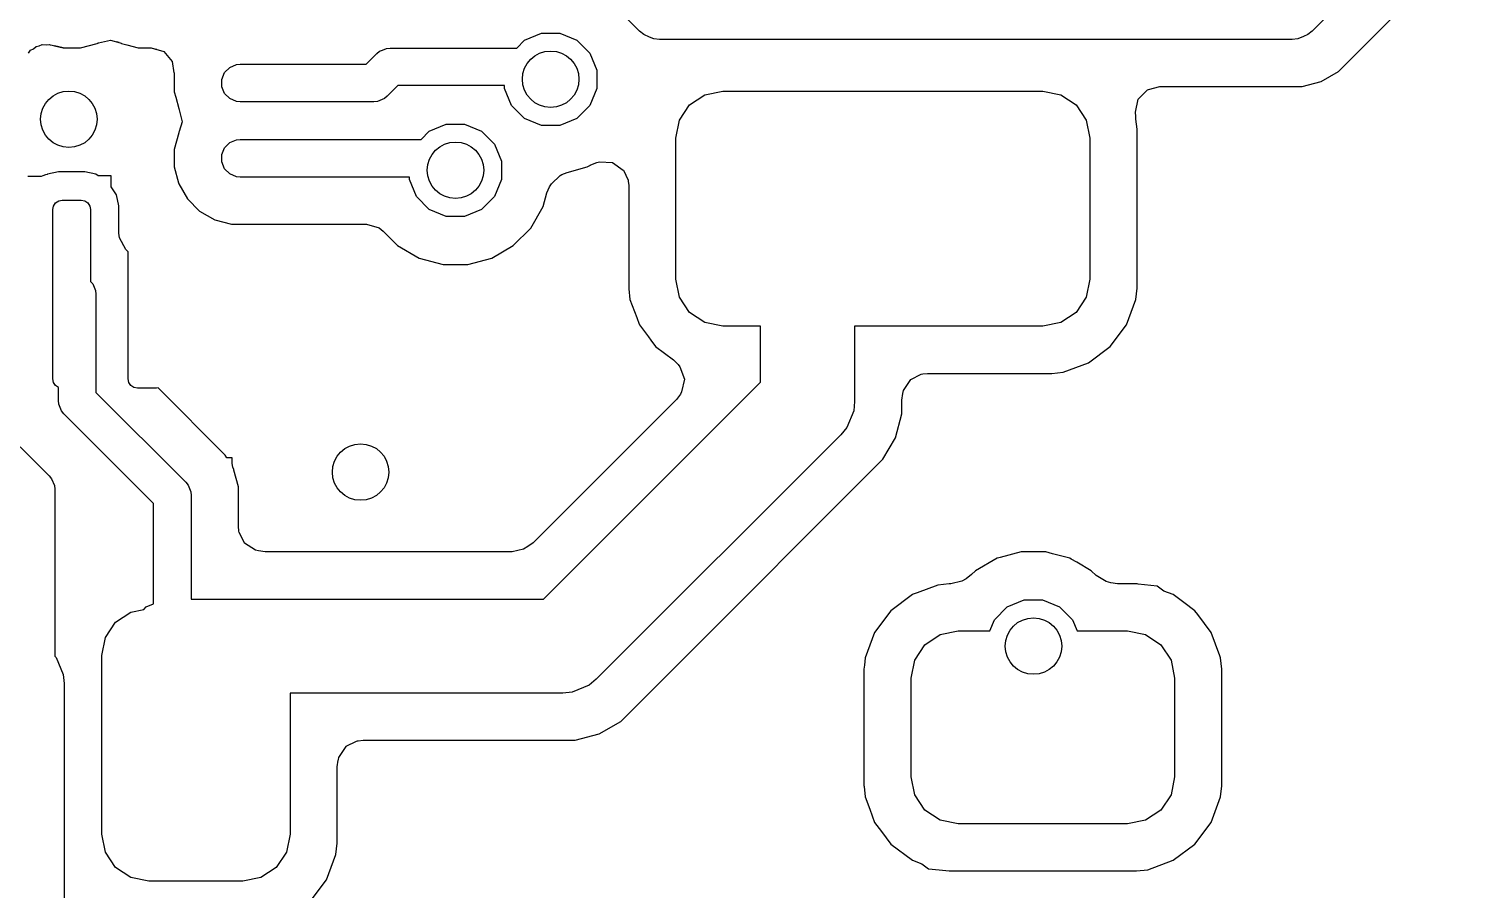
# Model space of a CAD drawing. Header units: inches. Extents: x 0.01 to 5.35, y 0.01 to 3.37.
# Drawn here: x 3.7854 to 4.0873, y 2.3242 to 2.5042 of the extents above; entities that cross this region are included whole.
import ezdxf

# ---------------------------------------------------------------- set-up
doc = ezdxf.new("R2010")
doc.units = ezdxf.units.IN
doc.header["$MEASUREMENT"] = 0
doc.layers.add('BLACK', color=250, linetype='CONTINUOUS')

msp = doc.modelspace()

# ---------------------------------------------------------------- linework, layer by layer
at = {"layer": 'BLACK', "linetype": 'CONTINUOUS'}
for p, q in [((4.08476, 2.53468), (4.05382, 2.50374)), ((3.91311, 2.50374), (3.89189, 2.52495)), ((4.05933, 2.4953), (4.08728, 2.52325)), ((3.88905, 2.50184), (3.8926, 2.50331)), ((3.8926, 2.50331), (3.89644, 2.50331)), ((3.89644, 2.50331), (3.89999, 2.50184)), ((3.914, 2.503), (3.91311, 2.50374)), ((3.91522, 2.5025), (3.914, 2.503)), ((4.05293, 2.503), (4.05202, 2.50263)), ((4.05382, 2.50374), (4.05293, 2.503)), ((3.78568, 2.49973), (3.78633, 2.50004)), ((3.78633, 2.50004), (3.78687, 2.50053)), ((3.78633, 2.50004), (3.78633, 2.50004)), ((3.78633, 2.50004), (3.78633, 2.50004)), ((3.78633, 2.50004), (3.78633, 2.50004)), ((3.78633, 2.50004), (3.78633, 2.50004)), ((3.78633, 2.50004), (3.78633, 2.50004)), ((3.78633, 2.50004), (3.78633, 2.50004)), ((3.78687, 2.50053), (3.78754, 2.50063)), ((3.78754, 2.50063), (3.78815, 2.50093)), ((3.78815, 2.50093), (3.78912, 2.50088)), ((3.78912, 2.50088), (3.78959, 2.50096)), ((3.78959, 2.50096), (3.78983, 2.50085)), ((3.78983, 2.50085), (3.79022, 2.50083)), ((3.79022, 2.50083), (3.79251, 2.50022)), ((3.79251, 2.50022), (3.79073, 2.50069)), ((3.79073, 2.50069), (3.79073, 2.50069)), ((3.79073, 2.50069), (3.79251, 2.50022)), ((3.79251, 2.50022), (3.79251, 2.50022)), ((3.79251, 2.50022), (3.79615, 2.50022)), ((3.79615, 2.50022), (3.79966, 2.50116)), ((3.79615, 2.50022), (3.79615, 2.50022)), ((3.79966, 2.50116), (3.79976, 2.50122)), ((3.79966, 2.50116), (3.79966, 2.50116)), ((3.79966, 2.50116), (3.79966, 2.50116)), ((3.79966, 2.50116), (3.79966, 2.50116)), ((3.79976, 2.50122), (3.79987, 2.50124)), ((3.79987, 2.50124), (3.79995, 2.50128)), ((3.79995, 2.50128), (3.79996, 2.50127)), ((3.79996, 2.50127), (3.80244, 2.50187)), ((3.80244, 2.50187), (3.80445, 2.50127)), ((3.80369, 2.5015), (3.80425, 2.50133)), ((3.80425, 2.50133), (3.80369, 2.5015)), ((3.80369, 2.5015), (3.80369, 2.5015)), ((3.80445, 2.50127), (3.80446, 2.50128)), ((3.80446, 2.50128), (3.8045, 2.50126)), ((3.8045, 2.50126), (3.80465, 2.50122)), ((3.80465, 2.50122), (3.80475, 2.50116)), ((3.80475, 2.50116), (3.80588, 2.50086)), ((3.80588, 2.50086), (3.80588, 2.50086)), ((3.80588, 2.50086), (3.80826, 2.50022)), ((3.80826, 2.50022), (3.80826, 2.50022)), ((3.80826, 2.50022), (3.81093, 2.50022)), ((3.81093, 2.50022), (3.81357, 2.49944)), ((3.81214, 2.49986), (3.81185, 2.49995)), ((3.81185, 2.49995), (3.81214, 2.49986)), ((3.81214, 2.49986), (3.81214, 2.49986)), ((3.85933, 2.49978), (3.86016, 2.50012)), ((3.86016, 2.50012), (3.86093, 2.5002)), ((3.86093, 2.5002), (3.88741, 2.5002)), ((3.88741, 2.5002), (3.88905, 2.50184)), ((3.89999, 2.50184), (3.90271, 2.49913)), ((3.91613, 2.50212), (3.91522, 2.5025)), ((3.91728, 2.50201), (3.91613, 2.50212)), ((4.04965, 2.50201), (3.91728, 2.50201)), ((4.0508, 2.50212), (4.04965, 2.50201)), ((4.05202, 2.50263), (4.0508, 2.50212)), ((3.78532, 2.49915), (3.78568, 2.49973)), ((3.81357, 2.49944), (3.81537, 2.49736)), ((3.81537, 2.49736), (3.81572, 2.49501)), ((3.8288, 2.49674), (3.82957, 2.49681)), ((3.82957, 2.49681), (3.85591, 2.49681)), ((3.85591, 2.49681), (3.85815, 2.49905)), ((3.85815, 2.49905), (3.85874, 2.49954)), ((3.85874, 2.49954), (3.85933, 2.49978)), ((3.90271, 2.49913), (3.90418, 2.49558)), ((3.81572, 2.49501), (3.81577, 2.49501)), ((3.81577, 2.49501), (3.81577, 2.4947)), ((3.81577, 2.4947), (3.81577, 2.4947)), ((3.81577, 2.4947), (3.81577, 2.49469)), ((3.81577, 2.49469), (3.81577, 2.49469)), ((3.81577, 2.49469), (3.81577, 2.49106)), ((3.82571, 2.49364), (3.82629, 2.49506)), ((3.82629, 2.49506), (3.82738, 2.49615)), ((3.82738, 2.49615), (3.8288, 2.49674)), ((3.90418, 2.49558), (3.90418, 2.49174)), ((4.05573, 2.49322), (4.05933, 2.4953)), ((3.81577, 2.49106), (3.81608, 2.48989)), ((3.82571, 2.49211), (3.82571, 2.49364)), ((3.82629, 2.49069), (3.82571, 2.49211)), ((3.86256, 2.49233), (3.86033, 2.49009)), ((3.88487, 2.49233), (3.86256, 2.49233)), ((3.88487, 2.49174), (3.88487, 2.49233)), ((3.88634, 2.48819), (3.88487, 2.49174)), ((3.90418, 2.49174), (3.90271, 2.48819)), ((3.92678, 2.49043), (3.93055, 2.49118)), ((3.93055, 2.49118), (3.99748, 2.49118)), ((3.99748, 2.49118), (4.00125, 2.49043)), ((4.01743, 2.48949), (4.01938, 2.49144)), ((4.01938, 2.49144), (4.01958, 2.49155)), ((4.01958, 2.49155), (4.02192, 2.49215)), ((4.02192, 2.49215), (4.05172, 2.49215)), ((4.05172, 2.49215), (4.05573, 2.49322)), ((4.05172, 2.49215), (4.05172, 2.49215)), ((3.81608, 2.48989), (3.81671, 2.48755)), ((3.82738, 2.4896), (3.82629, 2.49069)), ((3.8288, 2.48901), (3.82738, 2.4896)), ((3.82957, 2.48894), (3.8288, 2.48901)), ((3.83154, 2.48894), (3.82957, 2.48894)), ((3.8522, 2.48894), (3.83154, 2.48894)), ((3.85754, 2.48894), (3.8522, 2.48894)), ((3.85831, 2.48901), (3.85754, 2.48894)), ((3.85973, 2.4896), (3.85831, 2.48901)), ((3.86033, 2.49009), (3.85973, 2.4896)), ((3.88905, 2.48548), (3.88634, 2.48819)), ((3.90271, 2.48819), (3.89999, 2.48548)), ((3.92146, 2.48511), (3.92359, 2.4883)), ((3.92359, 2.4883), (3.92678, 2.49043)), ((4.00125, 2.49043), (4.00444, 2.4883)), ((4.00444, 2.4883), (4.00657, 2.48511)), ((4.01685, 2.4868), (4.01743, 2.48949)), ((3.81671, 2.48755), (3.81677, 2.48744)), ((3.81677, 2.48744), (3.81679, 2.48734)), ((3.81679, 2.48734), (3.81683, 2.48725)), ((3.81683, 2.48725), (3.81682, 2.48725)), ((3.81682, 2.48725), (3.81742, 2.48477)), ((3.81742, 2.48477), (3.81683, 2.48275)), ((3.8926, 2.48401), (3.88905, 2.48548)), ((3.89999, 2.48548), (3.89644, 2.48401)), ((3.92071, 2.48134), (3.92146, 2.48511)), ((4.00657, 2.48511), (4.00732, 2.48134)), ((4.01691, 2.48588), (4.01685, 2.4868)), ((4.01693, 2.4856), (4.01691, 2.48588)), ((4.01691, 2.48588), (4.01691, 2.48588)), ((4.01696, 2.48538), (4.01693, 2.4856)), ((4.01696, 2.48535), (4.01696, 2.48538)), ((4.01696, 2.48531), (4.01696, 2.48535)), ((4.01718, 2.48322), (4.01696, 2.48531)), ((3.81671, 2.48245), (3.81577, 2.47894)), ((3.81677, 2.48256), (3.81671, 2.48245)), ((3.81681, 2.4827), (3.81677, 2.48256)), ((3.81683, 2.48275), (3.81681, 2.4827)), ((3.81683, 2.48275), (3.81683, 2.48275)), ((3.86741, 2.48106), (3.86914, 2.48279)), ((3.86914, 2.48279), (3.87269, 2.48426)), ((3.87269, 2.48426), (3.87653, 2.48426)), ((3.87653, 2.48426), (3.88008, 2.48279)), ((3.88008, 2.48279), (3.88279, 2.48008)), ((3.89644, 2.48401), (3.8926, 2.48401)), ((4.01718, 2.44993), (4.01718, 2.48322)), ((3.81577, 2.47894), (3.81577, 2.47531)), ((3.82571, 2.47789), (3.82629, 2.47931)), ((3.82629, 2.47931), (3.82738, 2.4804)), ((3.82738, 2.4804), (3.8288, 2.48099)), ((3.8288, 2.48099), (3.82957, 2.48106)), ((3.82957, 2.48106), (3.86741, 2.48106)), ((3.88279, 2.48008), (3.88426, 2.47653)), ((3.92071, 2.45181), (3.92071, 2.48134)), ((4.00732, 2.48134), (4.00732, 2.45181)), ((3.82571, 2.47636), (3.82571, 2.47789)), ((3.82629, 2.47494), (3.82571, 2.47636)), ((3.88426, 2.47653), (3.88426, 2.47269)), ((3.90215, 2.47531), (3.90283, 2.4757)), ((3.90283, 2.4757), (3.90288, 2.47573)), ((3.90288, 2.47573), (3.90291, 2.47575)), ((3.90291, 2.47575), (3.90421, 2.47627)), ((3.90421, 2.47627), (3.90474, 2.4764)), ((3.90474, 2.4764), (3.90748, 2.47627)), ((3.90748, 2.47627), (3.90972, 2.47467)), ((3.78791, 2.47334), (3.78516, 2.4733)), ((3.7883, 2.47346), (3.78791, 2.47334)), ((3.78884, 2.47363), (3.7883, 2.47346)), ((3.7883, 2.47346), (3.7883, 2.47346)), ((3.78888, 2.47365), (3.78884, 2.47363)), ((3.78884, 2.47363), (3.78884, 2.47363)), ((3.78917, 2.47374), (3.78888, 2.47365)), ((3.78928, 2.47381), (3.78917, 2.47374)), ((3.79158, 2.47427), (3.78928, 2.47381)), ((3.78928, 2.47381), (3.78928, 2.47381)), ((3.79708, 2.47427), (3.79158, 2.47427)), ((3.79158, 2.47427), (3.79158, 2.47427)), ((3.79938, 2.47381), (3.79708, 2.47427)), ((3.79708, 2.47427), (3.79708, 2.47427)), ((3.7999, 2.47346), (3.79938, 2.47381)), ((3.79938, 2.47381), (3.79938, 2.47381)), ((3.8026, 2.47346), (3.7999, 2.47346)), ((3.8026, 2.47116), (3.8026, 2.47346)), ((3.81577, 2.47531), (3.81665, 2.47201)), ((3.82738, 2.47385), (3.82629, 2.47494)), ((3.8288, 2.47326), (3.82738, 2.47385)), ((3.82957, 2.47319), (3.8288, 2.47326)), ((3.83154, 2.47319), (3.82957, 2.47319)), ((3.8522, 2.47319), (3.83154, 2.47319)), ((3.86496, 2.47319), (3.8522, 2.47319)), ((3.86496, 2.47269), (3.86496, 2.47319)), ((3.86643, 2.46914), (3.86496, 2.47269)), ((3.88426, 2.47269), (3.88279, 2.46914)), ((3.89468, 2.47181), (3.89651, 2.47355)), ((3.89651, 2.47355), (3.89687, 2.47375)), ((3.89687, 2.47375), (3.89794, 2.47418)), ((3.89794, 2.47418), (3.90213, 2.4753)), ((3.90213, 2.4753), (3.90215, 2.47531)), ((3.90213, 2.4753), (3.90213, 2.4753)), ((3.90972, 2.47467), (3.90973, 2.47467)), ((3.90973, 2.47467), (3.90976, 2.47462)), ((3.90976, 2.47462), (3.91072, 2.47253)), ((3.80373, 2.46946), (3.8026, 2.47116)), ((3.81665, 2.47201), (3.81671, 2.4718)), ((3.81671, 2.4718), (3.81671, 2.4718)), ((3.81671, 2.4718), (3.81852, 2.46865)), ((3.89297, 2.467), (3.89375, 2.4699)), ((3.89375, 2.4699), (3.89429, 2.47117)), ((3.89429, 2.47117), (3.89468, 2.47181)), ((3.91072, 2.47253), (3.91074, 2.47244)), ((3.91074, 2.47244), (3.91076, 2.47233)), ((3.91076, 2.47233), (3.91085, 2.47141)), ((3.91085, 2.47141), (3.91085, 2.44993)), ((3.79039, 2.46638), (3.79054, 2.46713)), ((3.79054, 2.46713), (3.79097, 2.46777)), ((3.79097, 2.46777), (3.79161, 2.4682)), ((3.79161, 2.4682), (3.79236, 2.46835)), ((3.79236, 2.46835), (3.7963, 2.46835)), ((3.7963, 2.46835), (3.79705, 2.4682)), ((3.79705, 2.4682), (3.79769, 2.46777)), ((3.79769, 2.46777), (3.79812, 2.46713)), ((3.79812, 2.46713), (3.79827, 2.46638)), ((3.80419, 2.46716), (3.80373, 2.46946)), ((3.80373, 2.46946), (3.80373, 2.46946)), ((3.80419, 2.46148), (3.80419, 2.46716)), ((3.80419, 2.46716), (3.80419, 2.46716)), ((3.81852, 2.46865), (3.81852, 2.46865)), ((3.81852, 2.46865), (3.81852, 2.46865)), ((3.81852, 2.46865), (3.82109, 2.46608)), ((3.86914, 2.46643), (3.86643, 2.46914)), ((3.88279, 2.46914), (3.88008, 2.46643)), ((3.89038, 2.46251), (3.89297, 2.467)), ((3.79039, 2.43094), (3.79039, 2.46638)), ((3.79827, 2.46638), (3.79827, 2.45133)), ((3.82109, 2.46608), (3.82109, 2.46608)), ((3.82109, 2.46608), (3.82109, 2.46608)), ((3.82109, 2.46608), (3.82424, 2.46427)), ((3.82424, 2.46427), (3.82424, 2.46427)), ((3.82424, 2.46427), (3.82424, 2.46427)), ((3.82424, 2.46427), (3.82775, 2.46333)), ((3.87269, 2.46496), (3.86914, 2.46643)), ((3.87653, 2.46496), (3.87269, 2.46496)), ((3.88008, 2.46643), (3.87653, 2.46496)), ((3.8043, 2.46044), (3.80419, 2.46148)), ((3.82775, 2.46333), (3.856, 2.46333)), ((3.856, 2.46333), (3.85864, 2.46255)), ((3.85864, 2.46255), (3.85945, 2.4619)), ((3.85945, 2.4619), (3.86251, 2.45884)), ((3.88671, 2.45884), (3.89038, 2.46251)), ((3.80562, 2.45803), (3.8043, 2.46044)), ((3.80614, 2.45751), (3.80562, 2.45803)), ((3.86251, 2.45884), (3.867, 2.45625)), ((3.88221, 2.45625), (3.88671, 2.45884)), ((3.80614, 2.43094), (3.80614, 2.45751)), ((3.867, 2.45625), (3.87201, 2.4549)), ((3.87201, 2.4549), (3.87201, 2.4549)), ((3.87201, 2.4549), (3.87346, 2.4549)), ((3.87346, 2.4549), (3.8772, 2.4549)), ((3.8772, 2.4549), (3.88221, 2.45625)), ((3.8772, 2.4549), (3.8772, 2.4549)), ((3.92146, 2.44804), (3.92071, 2.45181)), ((4.00732, 2.45181), (4.00657, 2.44804)), ((3.79827, 2.45133), (3.79875, 2.45085)), ((3.79875, 2.45085), (3.79933, 2.44943)), ((3.79933, 2.44943), (3.79941, 2.44866)), ((3.79941, 2.44866), (3.79941, 2.42809)), ((3.91085, 2.44993), (3.91085, 2.44985)), ((3.91085, 2.44985), (3.91086, 2.44979)), ((3.91086, 2.44979), (3.9111, 2.44758)), ((4.01693, 2.44758), (4.01718, 2.44993)), ((3.9111, 2.44758), (3.91252, 2.44377)), ((3.92359, 2.44485), (3.92146, 2.44804)), ((4.00657, 2.44804), (4.00444, 2.44485)), ((4.01495, 2.44227), (4.01693, 2.44758)), ((3.91252, 2.44377), (3.91302, 2.44244)), ((3.92678, 2.44272), (3.92359, 2.44485)), ((3.93055, 2.44197), (3.92678, 2.44272)), ((4.00125, 2.44272), (3.99748, 2.44197)), ((4.00444, 2.44485), (4.00125, 2.44272)), ((3.91302, 2.44244), (3.91308, 2.44227)), ((3.91308, 2.44227), (3.91308, 2.44227)), ((3.91308, 2.44227), (3.91308, 2.44227)), ((3.91308, 2.44227), (3.91496, 2.43976)), ((3.91496, 2.43976), (3.91548, 2.43906)), ((3.93843, 2.44197), (3.93055, 2.44197)), ((3.93843, 2.4303), (3.93843, 2.44197)), ((3.99748, 2.44197), (3.95811, 2.44197)), ((3.95811, 2.44197), (3.95811, 2.42622)), ((4.01156, 2.43773), (4.01495, 2.44227)), ((3.91548, 2.43906), (3.91647, 2.43773)), ((3.91647, 2.43773), (3.92023, 2.43492)), ((4.00702, 2.43434), (4.01156, 2.43773)), ((3.92023, 2.43492), (3.92122, 2.43394)), ((3.92122, 2.43394), (3.92154, 2.4335)), ((3.92154, 2.4335), (3.9225, 2.43092)), ((4.00171, 2.43236), (4.00702, 2.43434)), ((3.79054, 2.43019), (3.79039, 2.43094)), ((3.80629, 2.43019), (3.80614, 2.43094)), ((3.9225, 2.43092), (3.92192, 2.42824)), ((3.96834, 2.42849), (3.96983, 2.4308)), ((3.96983, 2.4308), (3.96988, 2.43085)), ((3.96988, 2.43085), (3.97204, 2.43193)), ((3.97204, 2.43193), (3.97234, 2.43199)), ((3.97234, 2.43199), (3.97338, 2.43211)), ((3.97338, 2.43211), (3.99937, 2.43211)), ((3.99937, 2.43211), (4.00171, 2.43236)), ((3.99937, 2.43211), (3.99937, 2.43211)), ((3.79097, 2.42955), (3.79054, 2.43019)), ((3.79154, 2.42918), (3.79097, 2.42955)), ((3.79154, 2.42646), (3.79154, 2.42918)), ((3.79941, 2.42809), (3.81818, 2.40932)), ((3.80672, 2.42955), (3.80629, 2.43019)), ((3.80736, 2.42913), (3.80672, 2.42955)), ((3.80811, 2.42898), (3.80736, 2.42913)), ((3.81205, 2.42898), (3.80811, 2.42898)), ((3.8124, 2.42905), (3.81205, 2.42898)), ((3.82644, 2.41501), (3.8124, 2.42905)), ((3.89301, 2.38488), (3.93843, 2.4303)), ((3.92166, 2.42776), (3.92082, 2.42664)), ((3.92192, 2.42824), (3.92166, 2.42776)), ((3.96797, 2.42652), (3.96817, 2.4279)), ((3.96817, 2.4279), (3.96818, 2.42792)), ((3.96818, 2.42792), (3.96834, 2.42849)), ((3.79161, 2.42569), (3.79154, 2.42646)), ((3.7922, 2.42427), (3.79161, 2.42569)), ((3.92082, 2.42664), (3.89085, 2.39667)), ((3.95811, 2.42622), (3.95792, 2.4243)), ((3.96797, 2.42363), (3.96797, 2.42652)), ((3.79269, 2.42367), (3.7922, 2.42427)), ((3.81146, 2.4049), (3.79269, 2.42367)), ((3.95792, 2.4243), (3.95645, 2.42075)), ((3.95792, 2.4243), (3.95792, 2.4243)), ((3.96663, 2.41861), (3.96797, 2.42363)), ((3.95523, 2.41926), (3.90405, 2.36808)), ((3.95645, 2.42075), (3.95523, 2.41926)), ((3.96404, 2.41412), (3.96663, 2.41861)), ((3.78358, 2.41672), (3.78963, 2.41067)), ((3.82678, 2.41441), (3.82644, 2.41501)), ((3.82644, 2.41501), (3.82644, 2.41501)), ((3.82793, 2.41441), (3.82678, 2.41441)), ((3.82787, 2.41322), (3.82793, 2.41441)), ((3.82805, 2.41251), (3.82787, 2.41322)), ((3.82823, 2.41196), (3.82805, 2.41251)), ((3.92014, 2.37023), (3.96404, 2.41412)), ((3.78963, 2.41067), (3.79012, 2.41007)), ((3.79012, 2.41007), (3.79071, 2.40865)), ((3.81818, 2.40932), (3.81867, 2.40872)), ((3.82825, 2.41186), (3.82823, 2.41196)), ((3.82919, 2.40835), (3.82825, 2.41186)), ((3.82825, 2.41186), (3.82825, 2.41186)), ((3.79071, 2.40865), (3.79079, 2.40789)), ((3.79079, 2.40789), (3.79079, 2.37294)), ((3.81867, 2.40872), (3.81926, 2.4073)), ((3.81926, 2.4073), (3.81933, 2.40654)), ((3.81933, 2.40654), (3.81933, 2.38488)), ((3.82919, 2.40015), (3.82919, 2.40835)), ((3.82919, 2.40835), (3.82919, 2.40835)), ((3.81146, 2.38386), (3.81146, 2.4049)), ((3.8293, 2.39911), (3.82919, 2.40015)), ((3.82937, 2.39882), (3.8293, 2.39911)), ((3.83045, 2.39666), (3.82937, 2.39882)), ((3.8305, 2.3966), (3.83045, 2.39666)), ((3.83281, 2.39512), (3.8305, 2.3966)), ((3.8334, 2.39494), (3.83281, 2.39512)), ((3.83478, 2.39474), (3.8334, 2.39494)), ((3.88649, 2.39474), (3.83478, 2.39474)), ((3.88883, 2.39534), (3.88649, 2.39474)), ((3.88974, 2.39584), (3.88883, 2.39534)), ((3.89085, 2.39667), (3.88974, 2.39584)), ((3.99292, 2.39474), (3.98853, 2.39357)), ((3.99811, 2.39474), (3.99292, 2.39474)), ((3.99953, 2.39436), (3.99811, 2.39474)), ((3.99811, 2.39474), (3.99811, 2.39474)), ((4.00312, 2.3934), (3.99953, 2.39436)), ((3.99953, 2.39436), (3.99953, 2.39436)), ((3.98791, 2.3934), (3.98341, 2.39081)), ((3.98798, 2.39342), (3.98791, 2.3934)), ((3.98853, 2.39357), (3.98798, 2.39342)), ((3.98853, 2.39357), (3.98853, 2.39357)), ((4.00343, 2.39322), (4.00312, 2.3934)), ((4.00456, 2.39257), (4.00343, 2.39322)), ((4.00761, 2.39081), (4.00456, 2.39257)), ((3.98056, 2.38865), (3.97822, 2.38805)), ((3.98147, 2.38914), (3.98056, 2.38865)), ((3.98258, 2.38998), (3.98147, 2.38914)), ((3.98341, 2.39081), (3.98258, 2.38998)), ((4.00864, 2.38977), (4.00761, 2.39081)), ((4.00761, 2.39081), (4.00761, 2.39081)), ((4.01072, 2.38854), (4.00864, 2.38977)), ((4.01172, 2.38825), (4.01072, 2.38854)), ((4.01309, 2.38805), (4.01172, 2.38825)), ((3.97022, 2.38582), (3.96569, 2.38242)), ((3.97038, 2.38588), (3.97022, 2.38582)), ((3.97022, 2.38582), (3.97022, 2.38582)), ((3.9712, 2.38618), (3.97038, 2.38588)), ((3.97553, 2.3878), (3.9712, 2.38618)), ((3.97788, 2.38805), (3.97553, 2.3878)), ((3.97822, 2.38805), (3.97788, 2.38805)), ((3.97788, 2.38805), (3.97788, 2.38805)), ((3.97788, 2.38805), (3.97788, 2.38805)), ((4.01708, 2.38805), (4.01309, 2.38805)), ((4.01719, 2.38805), (4.01708, 2.38805)), ((4.01708, 2.38805), (4.01708, 2.38805)), ((4.01708, 2.38805), (4.01708, 2.38805)), ((4.01739, 2.38802), (4.01719, 2.38805)), ((4.0214, 2.38759), (4.01739, 2.38802)), ((4.02279, 2.38655), (4.0214, 2.38759)), ((4.02474, 2.38582), (4.02279, 2.38655)), ((4.02698, 2.38414), (4.02474, 2.38582)), ((4.02474, 2.38582), (4.02474, 2.38582)), ((4.02474, 2.38582), (4.02474, 2.38582)), ((4.02474, 2.38582), (4.02474, 2.38582)), ((3.80351, 2.38003), (3.80671, 2.38216)), ((3.80671, 2.38216), (3.8094, 2.3827)), ((3.8094, 2.3827), (3.80993, 2.38322)), ((3.80993, 2.38322), (3.81146, 2.38386)), ((3.81933, 2.38488), (3.89301, 2.38488)), ((3.96569, 2.38242), (3.96229, 2.37789)), ((3.96569, 2.38242), (3.96569, 2.38242)), ((3.98733, 2.38051), (3.99004, 2.38322)), ((3.99004, 2.38322), (3.99359, 2.38469)), ((3.99359, 2.38469), (3.99743, 2.38469)), ((3.99743, 2.38469), (4.00098, 2.38322)), ((4.00098, 2.38322), (4.0037, 2.38051)), ((4.02927, 2.38242), (4.02698, 2.38414)), ((4.02988, 2.38162), (4.02927, 2.38242)), ((4.02927, 2.38242), (4.02927, 2.38242)), ((3.80138, 2.37684), (3.80351, 2.38003)), ((3.98637, 2.37819), (3.98733, 2.38051)), ((4.0037, 2.38051), (4.00466, 2.37819)), ((4.03267, 2.37789), (4.02988, 2.38162)), ((3.80063, 2.37307), (3.80138, 2.37684)), ((3.96229, 2.37789), (3.96031, 2.37258)), ((3.96229, 2.37789), (3.96229, 2.37789)), ((3.96229, 2.37789), (3.96229, 2.37789)), ((3.9728, 2.37531), (3.976, 2.37744)), ((3.976, 2.37744), (3.97976, 2.37819)), ((3.97976, 2.37819), (3.98637, 2.37819)), ((4.00466, 2.37819), (4.0152, 2.37819)), ((4.0152, 2.37819), (4.01896, 2.37744)), ((4.01896, 2.37744), (4.02216, 2.37531)), ((4.03449, 2.37301), (4.03267, 2.37789)), ((4.03267, 2.37789), (4.03267, 2.37789)), ((3.80063, 2.33567), (3.80063, 2.37307)), ((3.97067, 2.37211), (3.9728, 2.37531)), ((4.02216, 2.37531), (4.02429, 2.37211)), ((4.03465, 2.37258), (4.03449, 2.37301)), ((3.79079, 2.37294), (3.7911, 2.37263)), ((3.7911, 2.37263), (3.79257, 2.36909)), ((3.90919, 2.35927), (3.92014, 2.37023)), ((3.96014, 2.37102), (3.96006, 2.37023)), ((3.96006, 2.37023), (3.96006, 2.37023)), ((3.96006, 2.37023), (3.96006, 2.34579)), ((3.96031, 2.37258), (3.96014, 2.37102)), ((3.96031, 2.37258), (3.96031, 2.37258)), ((3.96992, 2.36835), (3.97067, 2.37211)), ((4.02429, 2.37211), (4.02504, 2.36835)), ((4.0349, 2.37023), (4.03465, 2.37258)), ((4.0349, 2.34579), (4.0349, 2.37023)), ((3.79257, 2.36909), (3.79276, 2.36717)), ((3.79276, 2.36717), (3.79276, 2.29725)), ((3.90405, 2.36808), (3.90255, 2.36686)), ((3.96992, 2.34768), (3.96992, 2.36835)), ((4.02504, 2.36835), (4.02504, 2.34768)), ((3.89709, 2.3652), (3.84, 2.3652)), ((3.84, 2.3652), (3.84, 2.33567)), ((3.89901, 2.36539), (3.89709, 2.3652)), ((3.90255, 2.36686), (3.89901, 2.36539)), ((3.90255, 2.36686), (3.90255, 2.36686)), ((3.90469, 2.35668), (3.90919, 2.35927)), ((3.85177, 2.35408), (3.85393, 2.35516)), ((3.85393, 2.35516), (3.8541, 2.3552)), ((3.8541, 2.3552), (3.85423, 2.35522)), ((3.85423, 2.35522), (3.85527, 2.35533)), ((3.85527, 2.35533), (3.89968, 2.35533)), ((3.89968, 2.35533), (3.90469, 2.35668)), ((3.89968, 2.35533), (3.89968, 2.35533)), ((3.85023, 2.35172), (3.85172, 2.35403)), ((3.85172, 2.35403), (3.85177, 2.35408)), ((3.84986, 2.34975), (3.85006, 2.35113)), ((3.84986, 2.33378), (3.84986, 2.34975)), ((3.85006, 2.35113), (3.85011, 2.35129)), ((3.85011, 2.35129), (3.85023, 2.35172)), ((3.97067, 2.34391), (3.96992, 2.34768)), ((4.02504, 2.34768), (4.02429, 2.34391)), ((3.96006, 2.34579), (3.96007, 2.34572)), ((3.96007, 2.34572), (3.96007, 2.34565)), ((3.96007, 2.34565), (3.96031, 2.34345)), ((3.96031, 2.34345), (3.96126, 2.34089)), ((3.9728, 2.34072), (3.97067, 2.34391)), ((4.02429, 2.34391), (4.02216, 2.34072)), ((4.03267, 2.33814), (4.03465, 2.34345)), ((4.03465, 2.34345), (4.0349, 2.34579)), ((3.96126, 2.34089), (3.96229, 2.33814)), ((3.976, 2.33858), (3.9728, 2.34072)), ((4.02216, 2.34072), (4.01896, 2.33858)), ((3.96229, 2.33814), (3.96229, 2.33814)), ((3.96229, 2.33814), (3.9637, 2.33625)), ((3.97976, 2.33783), (3.976, 2.33858)), ((4.0152, 2.33783), (3.97976, 2.33783)), ((4.01896, 2.33858), (4.0152, 2.33783)), ((4.02927, 2.3336), (4.03267, 2.33814)), ((3.80138, 2.3319), (3.80063, 2.33567)), ((3.84, 2.33567), (3.83925, 2.3319)), ((3.84961, 2.33144), (3.84986, 2.33378)), ((3.9637, 2.33625), (3.96569, 2.3336)), ((3.80351, 2.32871), (3.80138, 2.3319)), ((3.83925, 2.3319), (3.83712, 2.32871)), ((3.84763, 2.32613), (3.84961, 2.33144)), ((3.96569, 2.3336), (3.96569, 2.3336)), ((3.96569, 2.3336), (3.96569, 2.3336)), ((3.96569, 2.3336), (3.97022, 2.3302)), ((4.02474, 2.3302), (4.02927, 2.3336)), ((3.80671, 2.32658), (3.80351, 2.32871)), ((3.83712, 2.32871), (3.83392, 2.32658)), ((3.97022, 2.3302), (3.97022, 2.3302)), ((3.97022, 2.3302), (3.97217, 2.32948)), ((3.97217, 2.32948), (3.97356, 2.32844)), ((3.97356, 2.32844), (3.9758, 2.3282)), ((3.9758, 2.3282), (3.9758, 2.3282)), ((3.9758, 2.3282), (3.97581, 2.3282)), ((3.97581, 2.3282), (3.97788, 2.32797)), ((3.97788, 2.32797), (4.01708, 2.32797)), ((4.01708, 2.32797), (4.01943, 2.32822)), ((4.01943, 2.32822), (4.02474, 2.3302)), ((3.81047, 2.32583), (3.80671, 2.32658)), ((3.83016, 2.32583), (3.81047, 2.32583)), ((3.83392, 2.32658), (3.83016, 2.32583)), ((3.84423, 2.32159), (3.84763, 2.32613))]:
    msp.add_line(p, q, dxfattribs=at)
at = {"layer": 'BLACK'}
for centre in [(3.89452, 2.49366), (3.79374, 2.48528), (3.87461, 2.47461), (3.85476, 2.41146), (3.99551, 2.37504)]:
    msp.add_circle(centre, 0.00591, dxfattribs=at)
at = {"layer": 'WHITE'}
for centre in [(3.89452, 2.49366), (3.79374, 2.48528), (3.87461, 2.47461), (3.85476, 2.41146), (3.99551, 2.37504)]:
    msp.add_circle(centre, 0.00591, dxfattribs=at)

doc.saveas('drawing.dxf')
